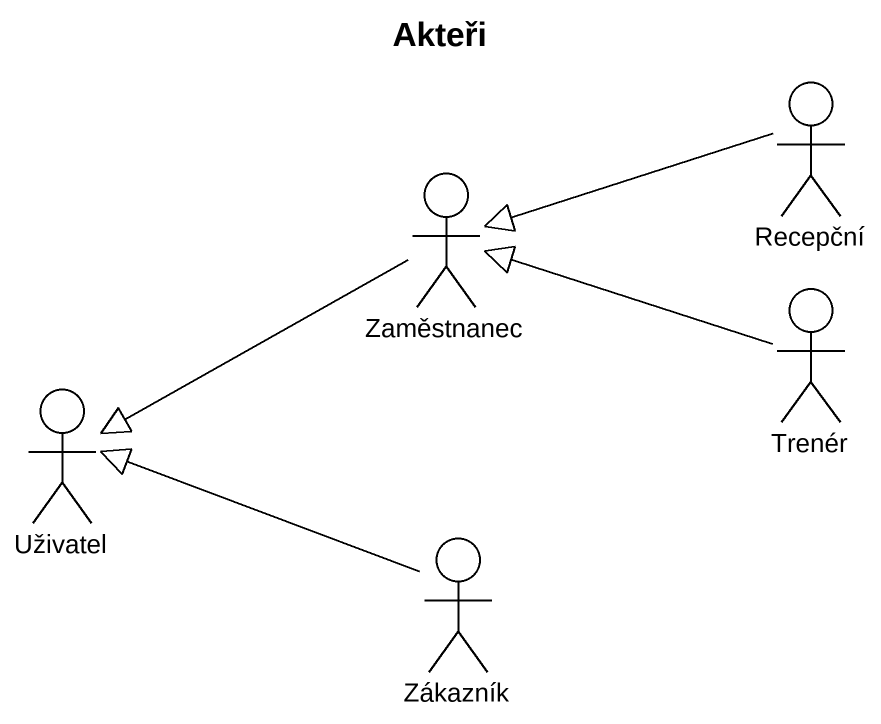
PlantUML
@startuml
title Akteři
actor Recepční
actor Zaměstnanec
actor Trenér
actor Uživatel
actor Zákazník
Recepční -left-|> Zaměstnanec
Zaměstnanec -left-|> Uživatel
Trenér -left-|> Zaměstnanec
Zákazník -left-|> Uživatel
@enduml
